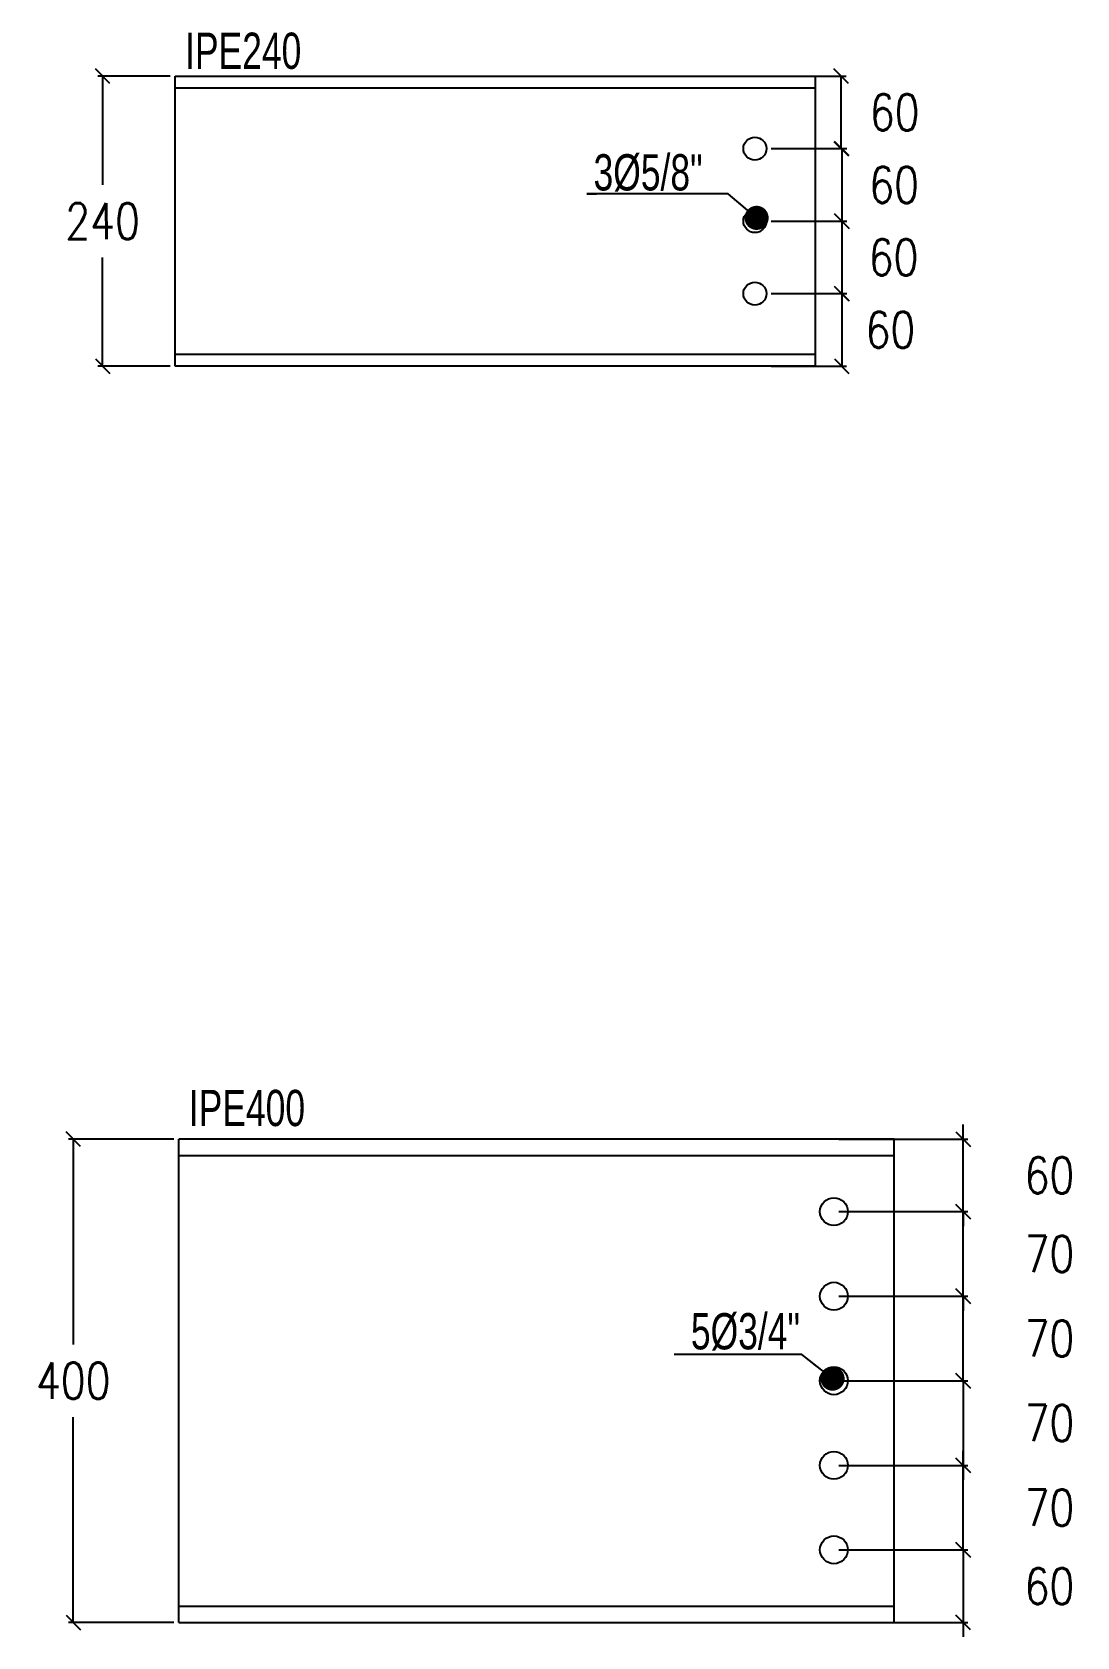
# Model space of a CAD drawing. Header units: millimetres. Extents: x -999 to 93225, y -17477 to 29086.
# Drawn here: x 9172 to 10037, y -10469 to -9141 of the extents above; entities that cross this region are included whole.
import ezdxf
from ezdxf.enums import TextEntityAlignment as Align

# ---------------------------------------------------------------- set-up
doc = ezdxf.new("R2010")
doc.units = ezdxf.units.MM
doc.header["$LTSCALE"] = 0.4
doc.layers.get('0').update_dxf_attribs({"color": 255})
for name, color, linetype in [('COTAS', 8, 'Continuous'), ('perforaciones', 1, 'Continuous'), ('VIGAS', 5, 'Continuous')]:
    doc.layers.add(name, color=color, linetype=linetype)
doc.styles.add('CNI_COTAS', font='romans.shx', dxfattribs={"width": 0.8})
doc.styles.add('VERDANA', font='arial.ttf')
doc.dimstyles.new('1.1', dxfattribs={"dimscale": 0, "dimtxt": 15, "dimasz": 20, "dimexe": 2, "dimexo": 2, "dimgap": 7, "dimtad": 1, "dimdec": 0, "dimzin": 4, "dimdsep": 46, "dimtxsty": 'CNI_COTAS', "dimblk": 'DOTSMALL', "dimcen": 0, "dimclrd": 256, "dimclrt": 3, "dimadec": 0, "dimazin": 0, "dimtfac": 1, "dimtdec": 0, "dimtmove": 2, "dimatfit": 0, "dimldrblk": 'DOT', "dimfxl": 0.05, "dimtolj": 1, "dimtzin": 0, "dimarcsym": 1})
doc.dimstyles.new('1.4', dxfattribs={"dimscale": 0, "dimtxt": 30, "dimasz": 12, "dimexe": 4, "dimexo": 4, "dimgap": 15, "dimtad": 1, "dimdec": 0, "dimzin": 4, "dimdsep": 46, "dimtxsty": 'CNI_COTAS', "dimblk": 'OBLIQUE', "dimcen": -0.09, "dimclrd": 256, "dimclrt": 3, "dimadec": 0, "dimazin": 0, "dimtfac": 1, "dimtdec": 0, "dimtmove": 2, "dimatfit": 0, "dimldrblk": 'DOT', "dimfxl": 0.05, "dimtolj": 1, "dimtzin": 0, "dimarcsym": 0})

# ---------------------------------------------------------------- blocks, each defined once
blk = doc.blocks.new('_Oblique')
at = {"color": 0, "linetype": 'ByBlock', "lineweight": -2}
blk.add_line((-0.5, -0.5), (0.5, 0.5), dxfattribs=at)
blk = doc.blocks.new('*D554')
at = {"layer": 'COTAS', "color": 0, "lineweight": -2, "transparency": 16777216}
for p, q in [((9289.2, -10057.5), (9201.8, -10057.5)), ((9289.2, -10457.5), (9201.8, -10457.5))]:
    blk.add_line(p, q, dxfattribs=at)
at = {"layer": 'COTAS', "lineweight": -2, "transparency": 16777216}
for p, q in [((9205.8, -10057.5), (9205.8, -10227.5)), ((9205.8, -10457.5), (9205.8, -10287.5))]:
    blk.add_line(p, q, dxfattribs=at)
at = {"layer": 'Defpoints', "color": 0, "transparency": 16777216}
for p in [(9205.8, -10057.5), (9293.2, -10057.5), (9293.2, -10457.5)]:
    blk.add_point(p, dxfattribs=at)
at = {"layer": 'COTAS', "lineweight": -2, "transparency": 16777216, "xscale": 12, "yscale": 12, "zscale": 12}
for p, rotation in [((9205.8, -10057.5), 90), ((9205.8, -10457.5), 270)]:
    blk.add_blockref('_Oblique', p, dxfattribs=dict(at, rotation=rotation))
at = {"layer": 'COTAS', "color": 3, "transparency": 16777216, "insert": (9205.8, -10257.5), "char_height": 30, "attachment_point": 5, "rotation": 0.01, "style": 'CNI_COTAS'}
blk.add_mtext('\\A1;400', dxfattribs=at)
blk = doc.blocks.new('_Dot')
at = {"color": 0, "linetype": 'ByBlock', "lineweight": -2}
blk.add_line((-0.5, 0), (-1, 0), dxfattribs=at)
at = {"color": 0, "linetype": 'ByBlock', "const_width": 0.5}
blk.add_lwpolyline([(-0.25, 0, 1), (0.25, 0, 1)], format="xyb", close=True, dxfattribs=at)
blk = doc.blocks.new('_DotSmall')
at = {"color": 0, "linetype": 'ByBlock', "const_width": 0.5}
blk.add_lwpolyline([(-0.0625, 0, 1), (0.0625, 0, 1)], format="xyb", close=True, dxfattribs=at)
blk = doc.blocks.new('*D590')
at = {"layer": 'COTAS', "color": 0, "lineweight": -2, "transparency": 16777216}
for p, q in [((9286.1, -9177.7), (9226.1, -9177.7)), ((9286.1, -9417.7), (9226.1, -9417.7))]:
    blk.add_line(p, q, dxfattribs=at)
at = {"layer": 'COTAS', "lineweight": -2, "transparency": 16777216}
for p, q in [((9230.1, -9177.7), (9230.1, -9267.7)), ((9230.1, -9417.7), (9230.1, -9327.7))]:
    blk.add_line(p, q, dxfattribs=at)
at = {"layer": 'Defpoints', "color": 0, "transparency": 16777216}
for p in [(9230.1, -9177.7), (9290.1, -9177.7), (9290.1, -9417.7)]:
    blk.add_point(p, dxfattribs=at)
at = {"layer": 'COTAS', "lineweight": -2, "transparency": 16777216, "xscale": 12, "yscale": 12, "zscale": 12}
for p, rotation in [((9230.1, -9177.7), 90), ((9230.1, -9417.7), 270)]:
    blk.add_blockref('_Oblique', p, dxfattribs=dict(at, rotation=rotation))
at = {"layer": 'COTAS', "color": 3, "transparency": 16777216, "insert": (9230.1, -9297.7), "char_height": 30, "attachment_point": 5, "rotation": 0.01, "style": 'CNI_COTAS'}
blk.add_mtext('\\A1;240', dxfattribs=at)
blk = doc.blocks.new('*D735')
at = {"layer": 'COTAS', "color": 0, "lineweight": -2, "transparency": 16777216}
for p, q in [((9783.6, -9237.7), (9846.1, -9237.7)), ((9783.6, -9297.7), (9846.1, -9297.7))]:
    blk.add_line(p, q, dxfattribs=at)
at = {"layer": 'COTAS', "lineweight": -2, "transparency": 16777216}
blk.add_line((9842.1, -9237.7), (9842.1, -9297.7), dxfattribs=at)
at = {"layer": 'Defpoints', "color": 0, "transparency": 16777216}
for p in [(9779.6, -9237.7), (9779.6, -9297.7), (9842.1, -9297.7)]:
    blk.add_point(p, dxfattribs=at)
at = {"layer": 'COTAS', "lineweight": -2, "transparency": 16777216, "xscale": 12, "yscale": 12, "zscale": 12}
for p, rotation in [((9842.1, -9237.7), 90), ((9842.1, -9297.7), 270)]:
    blk.add_blockref('_Oblique', p, dxfattribs=dict(at, rotation=rotation))
at = {"layer": 'COTAS', "color": 3, "transparency": 16777216, "insert": (9885.4, -9267.7), "char_height": 30, "attachment_point": 5, "rotation": 0.01, "style": 'CNI_COTAS'}
blk.add_mtext('\\A1;60', dxfattribs=at)
blk = doc.blocks.new('*D736')
at = {"layer": 'COTAS', "color": 0, "lineweight": -2, "transparency": 16777216}
for p, q in [((9783.6, -9297.7), (9846.1, -9297.7)), ((9783.6, -9357.7), (9846.1, -9357.7))]:
    blk.add_line(p, q, dxfattribs=at)
at = {"layer": 'COTAS', "lineweight": -2, "transparency": 16777216}
blk.add_line((9842.1, -9297.7), (9842.1, -9357.7), dxfattribs=at)
at = {"layer": 'Defpoints', "color": 0, "transparency": 16777216}
for p in [(9779.6, -9297.7), (9779.6, -9357.7), (9842.1, -9357.7)]:
    blk.add_point(p, dxfattribs=at)
at = {"layer": 'COTAS', "lineweight": -2, "transparency": 16777216, "xscale": 12, "yscale": 12, "zscale": 12}
for p, rotation in [((9842.1, -9297.7), 90), ((9842.1, -9357.7), 270)]:
    blk.add_blockref('_Oblique', p, dxfattribs=dict(at, rotation=rotation))
at = {"layer": 'COTAS', "color": 3, "transparency": 16777216, "insert": (9884.9, -9327.7), "char_height": 30, "attachment_point": 5, "rotation": 0.01, "style": 'CNI_COTAS'}
blk.add_mtext('\\A1;60', dxfattribs=at)
blk = doc.blocks.new('*D737')
at = {"layer": 'COTAS', "color": 0, "lineweight": -2, "transparency": 16777216}
for p, q in [((9783.6, -9357.7), (9846, -9357.7)), ((9783.6, -9417.7), (9846, -9417.7))]:
    blk.add_line(p, q, dxfattribs=at)
at = {"layer": 'COTAS', "lineweight": -2, "transparency": 16777216}
blk.add_line((9842, -9357.7), (9842, -9417.7), dxfattribs=at)
at = {"layer": 'Defpoints', "color": 0, "transparency": 16777216}
for p in [(9779.6, -9357.7), (9779.6, -9417.7), (9842, -9417.7)]:
    blk.add_point(p, dxfattribs=at)
at = {"layer": 'COTAS', "lineweight": -2, "transparency": 16777216, "xscale": 12, "yscale": 12, "zscale": 12}
for p, rotation in [((9842, -9357.7), 90), ((9842, -9417.7), 270)]:
    blk.add_blockref('_Oblique', p, dxfattribs=dict(at, rotation=rotation))
at = {"layer": 'COTAS', "color": 3, "transparency": 16777216, "insert": (9882.3, -9387.7), "char_height": 30, "attachment_point": 5, "rotation": 0.01, "style": 'CNI_COTAS'}
blk.add_mtext('\\A1;60', dxfattribs=at)
blk = doc.blocks.new('*D738')
at = {"layer": 'COTAS', "color": 0, "lineweight": -2, "transparency": 16777216}
for p, q in [((9783.6, -9177.7), (9845.6, -9177.7)), ((9783.6, -9237.7), (9845.6, -9237.7))]:
    blk.add_line(p, q, dxfattribs=at)
at = {"layer": 'COTAS', "lineweight": -2, "transparency": 16777216}
blk.add_line((9841.6, -9237.7), (9841.6, -9177.7), dxfattribs=at)
at = {"layer": 'Defpoints', "color": 0, "transparency": 16777216}
for p in [(9779.6, -9177.7), (9841.6, -9177.7), (9779.6, -9237.7)]:
    blk.add_point(p, dxfattribs=at)
at = {"layer": 'COTAS', "lineweight": -2, "transparency": 16777216, "xscale": 12, "yscale": 12, "zscale": 12}
for p, rotation in [((9841.6, -9177.7), 90), ((9841.6, -9237.7), 270)]:
    blk.add_blockref('_Oblique', p, dxfattribs=dict(at, rotation=rotation))
at = {"layer": 'COTAS', "color": 3, "transparency": 16777216, "insert": (9885.8, -9207.7), "char_height": 30, "attachment_point": 5, "rotation": 0.01, "style": 'CNI_COTAS'}
blk.add_mtext('\\A1;60', dxfattribs=at)
blk = doc.blocks.new('*D813')
at = {"layer": 'COTAS', "color": 0, "lineweight": -2, "transparency": 16777216}
for p, q in [((9839.5, -10187.5), (9946.5, -10187.5)), ((9839.5, -10257.5), (9946.5, -10257.5))]:
    blk.add_line(p, q, dxfattribs=at)
at = {"layer": 'COTAS', "lineweight": -2, "transparency": 16777216}
for p, q in [((9942.5, -10187.5), (9942.5, -10175.5)), ((9942.5, -10257.5), (9942.5, -10187.5)), ((9942.5, -10257.5), (9942.5, -10269.5))]:
    blk.add_line(p, q, dxfattribs=at)
at = {"layer": 'Defpoints', "color": 0, "transparency": 16777216}
for p in [(9835.5, -10187.5), (9942.5, -10187.5), (9835.5, -10257.5)]:
    blk.add_point(p, dxfattribs=at)
at = {"layer": 'COTAS', "lineweight": -2, "transparency": 16777216, "xscale": 12, "yscale": 12, "zscale": 12}
for p, rotation in [((9942.5, -10187.5), 270), ((9942.5, -10257.5), 90)]:
    blk.add_blockref('_Oblique', p, dxfattribs=dict(at, rotation=rotation))
at = {"layer": 'COTAS', "color": 3, "transparency": 16777216, "insert": (10014, -10222.5), "char_height": 30, "attachment_point": 5, "rotation": 0.01, "style": 'CNI_COTAS'}
blk.add_mtext('\\A1;70', dxfattribs=at)
blk = doc.blocks.new('*D814')
at = {"layer": 'COTAS', "lineweight": -2, "transparency": 16777216}
for p, q in [((9942.5, -10117.5), (9942.5, -10105.5)), ((9942.5, -10187.5), (9942.5, -10117.5)), ((9942.5, -10187.5), (9942.5, -10199.5))]:
    blk.add_line(p, q, dxfattribs=at)
at = {"layer": 'COTAS', "color": 0, "lineweight": -2, "transparency": 16777216}
for p, q in [((9839.5, -10117.5), (9946.5, -10117.5)), ((9839.5, -10187.5), (9946.5, -10187.5))]:
    blk.add_line(p, q, dxfattribs=at)
at = {"layer": 'Defpoints', "color": 0, "transparency": 16777216}
for p in [(9835.5, -10117.5), (9942.5, -10117.5), (9835.5, -10187.5)]:
    blk.add_point(p, dxfattribs=at)
at = {"layer": 'COTAS', "lineweight": -2, "transparency": 16777216, "xscale": 12, "yscale": 12, "zscale": 12}
for p, rotation in [((9942.5, -10117.5), 270), ((9942.5, -10187.5), 90)]:
    blk.add_blockref('_Oblique', p, dxfattribs=dict(at, rotation=rotation))
at = {"layer": 'COTAS', "color": 3, "transparency": 16777216, "insert": (10014, -10152.5), "char_height": 30, "attachment_point": 5, "rotation": 0.01, "style": 'CNI_COTAS'}
blk.add_mtext('\\A1;70', dxfattribs=at)
blk = doc.blocks.new('*D815')
at = {"layer": 'COTAS', "lineweight": -2, "transparency": 16777216}
for p, q in [((9942.5, -10057.5), (9942.5, -10045.5)), ((9942.5, -10117.5), (9942.5, -10057.5)), ((9942.5, -10117.5), (9942.5, -10129.5))]:
    blk.add_line(p, q, dxfattribs=at)
at = {"layer": 'COTAS', "color": 0, "lineweight": -2, "transparency": 16777216}
for p, q in [((9839.5, -10057.5), (9946.5, -10057.5)), ((9839.5, -10117.5), (9946.5, -10117.5))]:
    blk.add_line(p, q, dxfattribs=at)
at = {"layer": 'Defpoints', "color": 0, "transparency": 16777216}
for p in [(9835.5, -10057.5), (9942.5, -10057.5), (9835.5, -10117.5)]:
    blk.add_point(p, dxfattribs=at)
at = {"layer": 'COTAS', "lineweight": -2, "transparency": 16777216, "xscale": 12, "yscale": 12, "zscale": 12}
for p, rotation in [((9942.5, -10057.5), 270), ((9942.5, -10117.5), 90)]:
    blk.add_blockref('_Oblique', p, dxfattribs=dict(at, rotation=rotation))
at = {"layer": 'COTAS', "color": 3, "transparency": 16777216, "insert": (10014, -10087.5), "char_height": 30, "attachment_point": 5, "rotation": 0.01, "style": 'CNI_COTAS'}
blk.add_mtext('\\A1;60', dxfattribs=at)
blk = doc.blocks.new('*D816')
at = {"layer": 'COTAS', "lineweight": -2, "transparency": 16777216}
for p, q in [((9942.5, -10257.5), (9942.5, -10245.5)), ((9942.5, -10257.5), (9942.5, -10327.5)), ((9942.5, -10327.5), (9942.5, -10339.5))]:
    blk.add_line(p, q, dxfattribs=at)
at = {"layer": 'COTAS', "color": 0, "lineweight": -2, "transparency": 16777216}
for p, q in [((9839.5, -10257.5), (9946.5, -10257.5)), ((9839.5, -10327.5), (9946.5, -10327.5))]:
    blk.add_line(p, q, dxfattribs=at)
at = {"layer": 'Defpoints', "color": 0, "transparency": 16777216}
for p in [(9835.5, -10257.5), (9835.5, -10327.5), (9942.5, -10327.5)]:
    blk.add_point(p, dxfattribs=at)
at = {"layer": 'COTAS', "lineweight": -2, "transparency": 16777216, "xscale": 12, "yscale": 12, "zscale": 12}
for p, rotation in [((9942.5, -10257.5), 270), ((9942.5, -10327.5), 90)]:
    blk.add_blockref('_Oblique', p, dxfattribs=dict(at, rotation=rotation))
at = {"layer": 'COTAS', "color": 3, "transparency": 16777216, "insert": (10014, -10292.5), "char_height": 30, "attachment_point": 5, "rotation": 0.01, "style": 'CNI_COTAS'}
blk.add_mtext('\\A1;70', dxfattribs=at)
blk = doc.blocks.new('*D817')
at = {"layer": 'COTAS', "lineweight": -2, "transparency": 16777216}
for p, q in [((9942.5, -10327.5), (9942.5, -10315.5)), ((9942.5, -10397.4), (9942.5, -10327.5)), ((9942.5, -10397.4), (9942.5, -10409.4))]:
    blk.add_line(p, q, dxfattribs=at)
at = {"layer": 'COTAS', "color": 0, "lineweight": -2, "transparency": 16777216}
for p, q in [((9839.5, -10327.5), (9946.5, -10327.5)), ((9839.5, -10397.4), (9946.5, -10397.4))]:
    blk.add_line(p, q, dxfattribs=at)
at = {"layer": 'Defpoints', "color": 0, "transparency": 16777216}
for p in [(9835.5, -10327.5), (9942.5, -10327.5), (9835.5, -10397.4)]:
    blk.add_point(p, dxfattribs=at)
at = {"layer": 'COTAS', "lineweight": -2, "transparency": 16777216, "xscale": 12, "yscale": 12, "zscale": 12}
for p, rotation in [((9942.5, -10327.5), 270), ((9942.5, -10397.4), 90)]:
    blk.add_blockref('_Oblique', p, dxfattribs=dict(at, rotation=rotation))
at = {"layer": 'COTAS', "color": 3, "transparency": 16777216, "insert": (10014, -10362.5), "char_height": 30, "attachment_point": 5, "rotation": 0.01, "style": 'CNI_COTAS'}
blk.add_mtext('\\A1;70', dxfattribs=at)
blk = doc.blocks.new('*D818')
at = {"layer": 'COTAS', "lineweight": -2, "transparency": 16777216}
for p, q in [((9942.5, -10397.4), (9942.5, -10385.4)), ((9942.5, -10397.4), (9942.5, -10457.5)), ((9942.5, -10457.5), (9942.5, -10469.5))]:
    blk.add_line(p, q, dxfattribs=at)
at = {"layer": 'COTAS', "color": 0, "lineweight": -2, "transparency": 16777216}
for p, q in [((9839.5, -10397.4), (9946.5, -10397.4)), ((9839.5, -10457.5), (9946.5, -10457.5))]:
    blk.add_line(p, q, dxfattribs=at)
at = {"layer": 'Defpoints', "color": 0, "transparency": 16777216}
for p in [(9835.5, -10397.4), (9835.5, -10457.5), (9942.5, -10457.5)]:
    blk.add_point(p, dxfattribs=at)
at = {"layer": 'COTAS', "lineweight": -2, "transparency": 16777216, "xscale": 12, "yscale": 12, "zscale": 12}
for p, rotation in [((9942.5, -10397.4), 270), ((9942.5, -10457.5), 90)]:
    blk.add_blockref('_Oblique', p, dxfattribs=dict(at, rotation=rotation))
at = {"layer": 'COTAS', "color": 3, "transparency": 16777216, "insert": (10014, -10427.5), "char_height": 30, "attachment_point": 5, "rotation": 0.01, "style": 'CNI_COTAS'}
blk.add_mtext('\\A1;60', dxfattribs=at)

msp = doc.modelspace()

# ---------------------------------------------------------------- linework, layer by layer
at = {"color": 2, "linetype": 'Continuous'}
for p, q in [((9293.2, -10457.5), (9293.2, -10057.5)), ((9885.4, -10057.5), (9293.2, -10057.5)), ((9885.5, -10457.5), (9885.5, -10057.5)), ((9293.2, -10071), (9885.4, -10071)), ((9293.2, -10444), (9885.4, -10444)), ((9293.2, -10457.5), (9885.4, -10457.5))]:
    msp.add_line(p, q, dxfattribs=at)
at = {"layer": 'perforaciones'}
for centre, radius in [((9770.1, -9237.7), 9.5), ((9770.1, -9297.7), 9.5), ((9770.1, -9357.7), 9.5), ((9835.5, -10117.5), 11.5), ((9835.5, -10187.5), 11.5), ((9835.5, -10257.5), 11.5), ((9835.5, -10327.5), 11.5), ((9835.5, -10397.4), 11.5)]:
    msp.add_circle(centre, radius, dxfattribs=at)
at = {"layer": 'VIGAS', "color": 2}
for p, q in [((9290.1, -9177.7), (9820.1, -9177.7)), ((9290.1, -9417.7), (9290.1, -9177.7)), ((9820.1, -9177.7), (9820.1, -9417.7)), ((9290.1, -9187.5), (9820.1, -9187.5)), ((9290.1, -9407.9), (9820.1, -9407.9)), ((9820.1, -9417.7), (9290.1, -9417.7))]:
    msp.add_line(p, q, dxfattribs=at)

# ---------------------------------------------------------------- texts
at = {"color": 96, "style": 'VERDANA', "width": 0.7}
for s, p in [('IPE240', (9346.5, -9156.7)), ('3%%C5/8"', (9681.7, -9257.3)), ('IPE400', (9349.6, -10031.7)), ('5%%C3/4"', (9762.3, -10216.5))]:
    msp.add_text(s, height=30, dxfattribs=at).set_placement(p, align=Align.MIDDLE_CENTER)

# ---------------------------------------------------------------- dimensions: what is measured, and where the dimension line sits
at = {"layer": 'COTAS'}
for base, p1, p2, picture, middle in [((9230.1, -9177.7), (9290.1, -9417.7), (9290.1, -9177.7), '*D590', (9230.1, -9297.7)), ((9205.8, -10057.5), (9293.2, -10457.5), (9293.2, -10057.5), '*D554', (9205.8, -10257.5)), ((9942.5, -10057.5), (9835.5, -10117.5), (9835.5, -10057.5), '*D815', (10014, -10087.5)), ((9942.5, -10117.5), (9835.5, -10187.5), (9835.5, -10117.5), '*D814', (10014, -10152.5)), ((9942.5, -10187.5), (9835.5, -10257.5), (9835.5, -10187.5), '*D813', (10014, -10222.5)), ((9942.5, -10327.5), (9835.5, -10257.5), (9835.5, -10327.5), '*D816', (10014, -10292.5)), ((9942.5, -10327.5), (9835.5, -10397.4), (9835.5, -10327.5), '*D817', (10014, -10362.5)), ((9942.5, -10457.5), (9835.5, -10397.4), (9835.5, -10457.5), '*D818', (10014, -10427.5))]:
    dim = msp.add_linear_dim(base=base, p1=p1, p2=p2, angle=90, dimstyle='1.4', override={"dimscale": 1}, dxfattribs=at)
    dim.commit()
    dim.dimension.update_dxf_attribs({"geometry": picture, "text_midpoint": middle, "text_rotation": 0.01})
for base, p1, p2, picture, middle in [((9841.6, -9177.7), (9779.6, -9237.7), (9779.6, -9177.7), '*D738', (9885.8, -9207.7)), ((9842.1, -9297.7), (9779.6, -9237.7), (9779.6, -9297.7), '*D735', (9885.4, -9267.7)), ((9842.1, -9357.7), (9779.6, -9297.7), (9779.6, -9357.7), '*D736', (9884.9, -9327.7)), ((9842, -9417.7), (9779.6, -9357.7), (9779.6, -9417.7), '*D737', (9882.3, -9387.7))]:
    dim = msp.add_linear_dim(base=base, p1=p1, p2=p2, angle=90, dimstyle='1.4', override={"dimscale": 1}, dxfattribs=at)
    dim.commit()
    dim.dimension.update_dxf_attribs({"geometry": picture, "text_midpoint": middle, "dimtype": 160, "text_rotation": 0.01})

# ---------------------------------------------------------------- leaders
at = {"layer": 'COTAS', "annotation_type": 0, "has_hookline": 1, "hookline_direction": 1, "horizontal_direction": (-1, 0, 0)}
msp.add_leader([(9771.5, -9295), (9748, -9275), (9631.1, -9275)], dimstyle='1.1', override={"dimscale": 1}, dxfattribs=at)
at = {"layer": 'COTAS'}
msp.add_leader([(9834.4, -10255.7), (9808.9, -10235.7), (9703.3, -10235.7)], dimstyle='1.1', override={"dimscale": 1}, dxfattribs=at)

doc.saveas('drawing.dxf')
